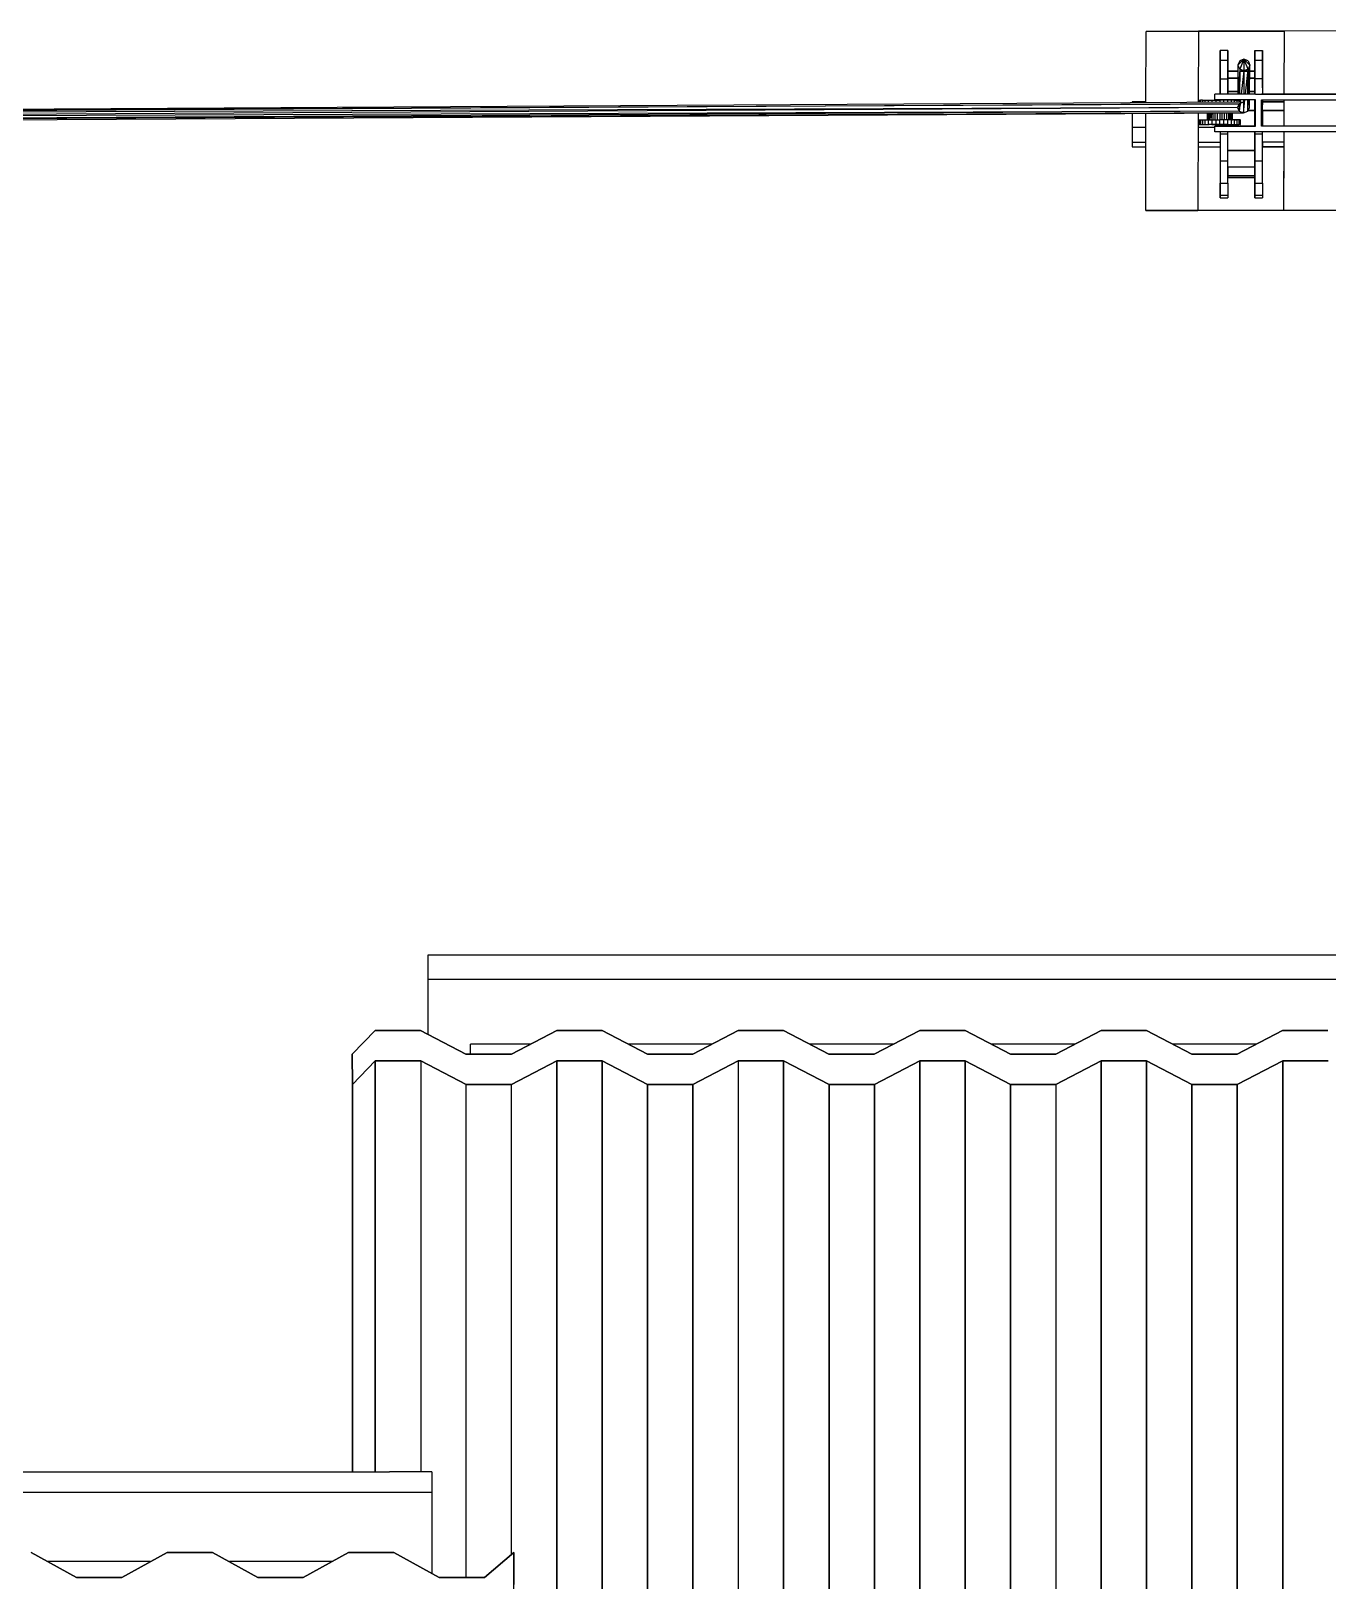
# Model space of a CAD drawing. Extents: x -32 to 51.8, y -51.6 to -5.5.
# Drawn here: x 24.517 to 26.967, y -16.145 to -13.216 of the extents above; entities that cross this region are included whole.
import ezdxf

# ---------------------------------------------------------------- set-up
doc = ezdxf.new("R2010")
doc.units = 0
doc.header["$MEASUREMENT"] = 0
doc.layers.get('0').update_dxf_attribs({"linetype": 'CONTINUOUS'})
doc.layers.add('hachures', color=5, linetype='CONTINUOUS')

msp = doc.modelspace()

# ---------------------------------------------------------------- linework, layer by layer
for p, q in [((26.6231, -13.3512), (26.6235, -13.2162)), ((26.6235, -13.2162), (26.7222, -13.2159)), ((26.7222, -13.2161), (26.6235, -13.2163)), ((26.7222, -13.2159), (26.7217, -13.3506)), ((26.7222, -13.2159), (26.8842, -13.2157)), ((26.8842, -13.2157), (26.7222, -13.2161)), ((26.8842, -13.2157), (26.8838, -13.3348)), ((26.8842, -13.2157), (26.8838, -13.3348)), ((26.9826, -13.2155), (26.8842, -13.2157)), ((26.7634, -13.2526), (26.7634, -13.2712)), ((26.7634, -13.2578), (26.7634, -13.2526)), ((26.7779, -13.2526), (26.7634, -13.2526)), ((26.7634, -13.2526), (26.7634, -13.2578)), ((26.7634, -13.2712), (26.7634, -13.2526)), ((26.7634, -13.2808), (26.7634, -13.2578)), ((26.7779, -13.2712), (26.7779, -13.2526)), ((26.7779, -13.2526), (26.7779, -13.2712)), ((26.7969, -13.2799), (26.8081, -13.2686)), ((26.8081, -13.2686), (26.8002, -13.2719)), ((26.8081, -13.2686), (26.8002, -13.2878)), ((26.8161, -13.2719), (26.8081, -13.2686)), ((26.8194, -13.2799), (26.8081, -13.2686)), ((26.8081, -13.2686), (26.8081, -13.2911)), ((26.8161, -13.2878), (26.8081, -13.2686)), ((26.829, -13.2526), (26.8434, -13.2526)), ((26.829, -13.2712), (26.829, -13.2526)), ((26.829, -13.2578), (26.829, -13.2526)), ((26.829, -13.2526), (26.829, -13.2712)), ((26.829, -13.2808), (26.829, -13.2578)), ((26.8434, -13.2526), (26.8434, -13.2712)), ((26.8434, -13.2712), (26.8434, -13.2526)), ((26.7634, -13.2712), (26.7634, -13.3059)), ((26.7779, -13.2712), (26.7634, -13.2712)), ((26.7634, -13.3059), (26.7634, -13.2712)), ((26.7634, -13.3228), (26.7634, -13.2808)), ((26.7634, -13.2808), (26.7634, -13.3228)), ((26.7779, -13.3059), (26.7779, -13.2712)), ((26.7779, -13.2712), (26.7779, -13.3059)), ((26.7968, -13.2913), (26.7779, -13.2913)), ((26.7779, -13.2913), (26.7779, -13.2913)), ((26.7779, -13.2913), (26.7968, -13.2913)), ((26.7969, -13.2799), (26.7964, -13.3348)), ((26.8002, -13.2719), (26.7969, -13.2799)), ((26.7969, -13.2799), (26.8002, -13.2878)), ((26.8002, -13.2878), (26.7975, -13.3348)), ((26.8002, -13.2878), (26.7997, -13.3348)), ((26.8081, -13.2911), (26.8002, -13.2878)), ((26.8157, -13.2913), (26.8002, -13.2913)), ((26.8002, -13.2913), (26.8157, -13.2913)), ((26.8081, -13.2911), (26.8031, -13.3348)), ((26.8081, -13.2911), (26.8077, -13.3348)), ((26.8161, -13.2878), (26.8081, -13.2911)), ((26.8111, -13.3348), (26.8161, -13.2878)), ((26.8156, -13.3348), (26.8161, -13.2878)), ((26.8161, -13.2719), (26.8194, -13.2799)), ((26.8194, -13.2799), (26.8161, -13.2878)), ((26.8168, -13.3348), (26.8194, -13.2799)), ((26.8188, -13.3348), (26.8194, -13.2799)), ((26.829, -13.2913), (26.8193, -13.2913)), ((26.8193, -13.2913), (26.829, -13.2913)), ((26.8434, -13.2712), (26.829, -13.2712)), ((26.829, -13.2712), (26.829, -13.3059)), ((26.829, -13.3059), (26.829, -13.2712)), ((26.829, -13.2808), (26.829, -13.2913)), ((26.829, -13.2913), (26.829, -13.2808)), ((26.8434, -13.2808), (26.8434, -13.2712)), ((26.8434, -13.2712), (26.8434, -13.3059)), ((26.8434, -13.3059), (26.8434, -13.2712)), ((26.8434, -13.2808), (26.8434, -13.2808)), ((26.8434, -13.3228), (26.8434, -13.2808)), ((26.7634, -13.3059), (26.7634, -13.3348)), ((26.7634, -13.3059), (26.7779, -13.3059)), ((26.7634, -13.3348), (26.7634, -13.3059)), ((26.7634, -13.3348), (26.7634, -13.3228)), ((26.7634, -13.3228), (26.7634, -13.3228)), ((26.7967, -13.3048), (26.7779, -13.3048)), ((26.7779, -13.3048), (26.7967, -13.3048)), ((26.7779, -13.3348), (26.7779, -13.3059)), ((26.7779, -13.3059), (26.7779, -13.3348)), ((26.829, -13.3048), (26.8191, -13.3048)), ((26.8191, -13.3048), (26.829, -13.3048)), ((26.829, -13.3059), (26.829, -13.3348)), ((26.8434, -13.3059), (26.829, -13.3059)), ((26.829, -13.3348), (26.829, -13.3059)), ((26.829, -13.3059), (26.829, -13.3298)), ((26.829, -13.3117), (26.829, -13.3117)), ((26.829, -13.3348), (26.829, -13.3209)), ((26.8434, -13.3059), (26.8434, -13.3348)), ((26.8073, -13.3501), (23.4152, -13.3697)), ((26.7994, -13.353), (23.4152, -13.3725)), ((23.4152, -13.3698), (26.7994, -13.353)), ((26.5968, -13.3495), (26.5968, -13.3513)), ((26.6231, -13.3495), (26.5968, -13.3495)), ((26.7231, -13.3495), (26.7217, -13.3495)), ((26.7231, -13.3464), (26.7239, -13.3464)), ((26.7231, -13.3464), (26.7231, -13.3506)), ((26.7239, -13.3464), (26.7261, -13.3464)), ((26.7239, -13.3464), (26.7239, -13.3506)), ((26.7297, -13.3464), (26.7261, -13.3464)), ((26.7261, -13.3464), (26.7261, -13.3506)), ((26.7297, -13.3464), (26.7346, -13.3464)), ((26.7297, -13.3464), (26.7297, -13.3506)), ((26.7346, -13.3464), (26.7406, -13.3464)), ((26.7346, -13.3464), (26.7346, -13.3505)), ((26.7406, -13.3464), (26.7474, -13.3464)), ((26.7406, -13.3464), (26.7406, -13.3505)), ((26.7474, -13.3464), (26.7548, -13.3464)), ((26.7474, -13.3464), (26.7474, -13.3505)), ((26.83, -13.3348), (26.7533, -13.3348)), ((26.7533, -13.3456), (26.7533, -13.3348)), ((26.83, -13.3456), (26.7533, -13.3456)), ((26.7548, -13.3464), (26.7625, -13.3464)), ((26.7548, -13.3464), (26.7548, -13.3504)), ((26.7702, -13.3464), (26.7625, -13.3464)), ((26.7625, -13.3464), (26.7625, -13.3504)), ((26.7634, -13.3456), (26.7634, -13.3464)), ((26.7634, -13.3464), (26.7634, -13.3456)), ((26.7634, -13.3464), (26.7634, -13.3456)), ((26.7776, -13.3464), (26.7702, -13.3464)), ((26.7702, -13.3503), (26.7702, -13.3464)), ((26.7844, -13.3464), (26.7776, -13.3464)), ((26.7776, -13.3503), (26.7776, -13.3464)), ((26.7964, -13.3298), (26.7779, -13.3298)), ((26.7779, -13.3298), (26.7964, -13.3298)), ((26.7779, -13.3464), (26.7779, -13.3456)), ((26.7779, -13.3456), (26.7779, -13.3464)), ((26.7904, -13.3464), (26.7844, -13.3464)), ((26.7844, -13.3502), (26.7844, -13.3464)), ((26.7904, -13.3464), (26.7953, -13.3464)), ((26.7904, -13.3502), (26.7904, -13.3464)), ((26.7953, -13.3464), (26.7989, -13.3464)), ((26.7953, -13.3502), (26.7953, -13.3464)), ((26.7994, -13.353), (26.7961, -13.3601)), ((26.7962, -13.3456), (26.7962, -13.3464)), ((26.7969, -13.3456), (26.7969, -13.3464)), ((26.7983, -13.3554), (26.7989, -13.3554)), ((26.7989, -13.3554), (26.7983, -13.3554)), ((26.8012, -13.3464), (26.7989, -13.3464)), ((26.7989, -13.3502), (26.7989, -13.3464)), ((26.7989, -13.3554), (26.7989, -13.354)), ((26.8012, -13.3554), (26.7989, -13.3554)), ((26.8073, -13.3501), (26.7994, -13.353)), ((26.7995, -13.3554), (26.7994, -13.3672)), ((26.8007, -13.3554), (26.7994, -13.3672)), ((26.7996, -13.3456), (26.7996, -13.3464)), ((26.8019, -13.3464), (26.8012, -13.3464)), ((26.8012, -13.3501), (26.8012, -13.3464)), ((26.8012, -13.3554), (26.8012, -13.3524)), ((26.8019, -13.3554), (26.8012, -13.3554)), ((26.8019, -13.3456), (26.8018, -13.3464)), ((26.8019, -13.3501), (26.8019, -13.3464)), ((26.8019, -13.3554), (26.8019, -13.3521)), ((26.8076, -13.3456), (26.8073, -13.3701)), ((26.8073, -13.3701), (26.81, -13.3456)), ((26.8153, -13.3672), (26.8163, -13.3456)), ((26.8153, -13.3672), (26.8155, -13.3456)), ((26.8186, -13.3601), (26.8187, -13.3456)), ((26.829, -13.3298), (26.8189, -13.3298)), ((26.8189, -13.3298), (26.829, -13.3298)), ((26.829, -13.3298), (26.829, -13.3348)), ((26.829, -13.3456), (26.829, -13.3553)), ((26.829, -13.3553), (26.829, -13.3456)), ((26.829, -13.3456), (26.829, -13.3553)), ((26.829, -13.3553), (26.829, -13.3951)), ((26.83, -13.3553), (26.829, -13.3553)), ((26.829, -13.3951), (26.829, -13.3553)), ((26.83, -13.3348), (26.8416, -13.3348)), ((26.83, -13.3951), (26.83, -13.3456)), ((26.8416, -13.3348), (27.1257, -13.3348)), ((27.1257, -13.3348), (26.8416, -13.3348)), ((26.8416, -13.3348), (27.1257, -13.3348)), ((26.8416, -13.3951), (26.8416, -13.3456)), ((26.8416, -13.3456), (27.1257, -13.3456)), ((26.8416, -13.3456), (26.8416, -13.3951)), ((26.8434, -13.3553), (26.8416, -13.3553)), ((26.8434, -13.3456), (26.8434, -13.3553)), ((26.8434, -13.3495), (26.8837, -13.3495)), ((26.8837, -13.3495), (26.8434, -13.3495)), ((26.8434, -13.3951), (26.8434, -13.3553)), ((26.8838, -13.3456), (26.8836, -13.3951)), ((26.8838, -13.3456), (26.8837, -13.3495)), ((26.7961, -13.3601), (23.4152, -13.3728)), ((26.7961, -13.3601), (23.4152, -13.3793)), ((26.7994, -13.3672), (23.4152, -13.3796)), ((26.7994, -13.3672), (23.4152, -13.3862)), ((26.8073, -13.3701), (23.4152, -13.3863)), ((23.4152, -13.3891), (26.8073, -13.3701)), ((26.5968, -13.3713), (26.5968, -13.3972)), ((26.6226, -13.5549), (26.623, -13.3712)), ((26.7216, -13.3706), (26.721, -13.5547)), ((26.7231, -13.3833), (26.7239, -13.3833)), ((26.7231, -13.3833), (26.7231, -13.3924)), ((26.7239, -13.3833), (26.7261, -13.3833)), ((26.7239, -13.3833), (26.7239, -13.3924)), ((26.7261, -13.3833), (26.7297, -13.3833)), ((26.7261, -13.3833), (26.7261, -13.3924)), ((26.7297, -13.3833), (26.7346, -13.3833)), ((26.7297, -13.3833), (26.7297, -13.3924)), ((26.7346, -13.3833), (26.7385, -13.3833)), ((26.7346, -13.3833), (26.7346, -13.3924)), ((26.7385, -13.3705), (26.7385, -13.3833)), ((26.7385, -13.3833), (26.739, -13.3833)), ((26.739, -13.3705), (26.739, -13.3833)), ((26.739, -13.3833), (26.7404, -13.3833)), ((26.7404, -13.3705), (26.7404, -13.3833)), ((26.7404, -13.3833), (26.7426, -13.3833)), ((26.7406, -13.3833), (26.7406, -13.3924)), ((26.744, -13.3705), (26.7426, -13.3833)), ((26.7426, -13.3705), (26.7426, -13.3833)), ((26.7426, -13.3833), (26.7456, -13.3833)), ((26.7456, -13.3705), (26.7456, -13.3833)), ((26.7472, -13.3705), (26.7456, -13.3833)), ((26.7456, -13.3833), (26.7492, -13.3833)), ((26.7474, -13.3833), (26.7474, -13.3924)), ((26.7492, -13.3705), (26.7492, -13.3833)), ((26.7492, -13.3833), (26.7533, -13.3833)), ((26.7533, -13.3704), (26.7533, -13.3833)), ((26.7533, -13.3833), (26.7578, -13.3833)), ((26.7548, -13.3833), (26.7548, -13.3924)), ((26.7578, -13.3704), (26.7578, -13.3833)), ((26.7578, -13.3833), (26.7625, -13.3833)), ((26.7625, -13.3704), (26.7625, -13.3833)), ((26.7672, -13.3833), (26.7625, -13.3833)), ((26.7625, -13.3924), (26.7625, -13.3833)), ((26.7672, -13.3833), (26.7672, -13.3704)), ((26.7717, -13.3833), (26.7672, -13.3833)), ((26.7702, -13.3924), (26.7702, -13.3833)), ((26.7717, -13.3833), (26.7717, -13.3703)), ((26.7758, -13.3833), (26.7717, -13.3833)), ((26.7758, -13.3833), (26.7758, -13.3703)), ((26.7795, -13.3833), (26.7758, -13.3833)), ((26.7776, -13.3924), (26.7776, -13.3833)), ((26.7795, -13.3833), (26.7795, -13.3703)), ((26.7825, -13.3833), (26.7795, -13.3833)), ((26.7825, -13.3833), (26.7825, -13.3703)), ((26.7847, -13.3833), (26.7825, -13.3833)), ((26.7844, -13.3924), (26.7844, -13.3833)), ((26.7847, -13.3833), (26.7847, -13.3703)), ((26.786, -13.3833), (26.7847, -13.3833)), ((26.786, -13.3833), (26.786, -13.3703)), ((26.786, -13.3833), (26.7865, -13.3833)), ((26.7865, -13.3833), (26.7865, -13.3703)), ((26.8012, -13.3833), (26.7865, -13.3833)), ((26.7989, -13.3833), (26.7865, -13.3833)), ((26.7904, -13.3833), (26.7953, -13.3833)), ((26.7904, -13.3924), (26.7904, -13.3833)), ((26.7953, -13.3924), (26.7953, -13.3833)), ((26.7961, -13.3601), (26.7994, -13.3672)), ((26.7989, -13.3833), (26.8012, -13.3833)), ((26.7989, -13.3924), (26.7989, -13.3833)), ((26.7994, -13.3672), (26.8073, -13.3701)), ((26.8012, -13.3833), (26.8019, -13.3833)), ((26.8012, -13.3924), (26.8012, -13.3833)), ((26.8019, -13.3924), (26.8019, -13.3833)), ((26.8073, -13.3701), (26.8153, -13.3672)), ((26.8153, -13.3672), (26.8186, -13.3601)), ((26.8161, -13.3655), (26.829, -13.3655)), ((26.829, -13.3655), (26.8161, -13.3655)), ((26.829, -13.3655), (26.829, -13.3951)), ((26.8434, -13.3657), (26.8434, -13.3657)), ((26.8434, -13.3657), (26.8434, -13.3951)), ((26.8434, -13.3657), (26.8434, -13.3657)), ((26.8434, -13.3657), (26.8837, -13.3657)), ((26.8837, -13.3657), (26.8434, -13.3657)), ((26.5968, -13.3972), (26.5968, -13.4256)), ((26.5968, -13.3972), (26.623, -13.3972)), ((26.7215, -13.3972), (26.7533, -13.3972)), ((26.7231, -13.3924), (26.7239, -13.3924)), ((26.7239, -13.3924), (26.7423, -13.3924)), ((26.7474, -13.3924), (26.7406, -13.3924)), ((26.7548, -13.3924), (26.7474, -13.3924)), ((26.7474, -13.3924), (26.7776, -13.3924)), ((26.83, -13.3951), (26.7533, -13.3951)), ((26.7533, -13.4059), (26.7533, -13.3951)), ((26.7533, -13.3951), (26.83, -13.3951)), ((27.1257, -13.4059), (26.7533, -13.4059)), ((26.7702, -13.3924), (26.7548, -13.3924)), ((26.7548, -13.3924), (26.7776, -13.3924)), ((26.7634, -13.3924), (26.7634, -13.3951)), ((26.7634, -13.4059), (26.7634, -13.4096)), ((26.7634, -13.4096), (26.7634, -13.4608)), ((26.7634, -13.4096), (26.7779, -13.4096)), ((26.7776, -13.3924), (26.7702, -13.3924)), ((26.7728, -13.3924), (26.7989, -13.3924)), ((26.7776, -13.3924), (26.7844, -13.3924)), ((26.7776, -13.3924), (26.7844, -13.3924)), ((26.7779, -13.3924), (26.7779, -13.3951)), ((26.7779, -13.3951), (26.7779, -13.3924)), ((26.7779, -13.4096), (26.7779, -13.4059)), ((26.7779, -13.4608), (26.7779, -13.4096)), ((26.7844, -13.3924), (26.7953, -13.3924)), ((26.7953, -13.3924), (26.7989, -13.3924)), ((26.8012, -13.3924), (26.7989, -13.3924)), ((26.8012, -13.3924), (26.8019, -13.3924)), ((26.829, -13.4059), (26.829, -13.4096)), ((26.829, -13.4096), (26.829, -13.4059)), ((26.829, -13.4096), (26.829, -13.4608)), ((26.829, -13.4096), (26.8434, -13.4096)), ((26.829, -13.4608), (26.829, -13.4096)), ((27.1257, -13.3951), (26.8416, -13.3951)), ((26.8434, -13.4096), (26.8434, -13.4059)), ((26.8434, -13.4608), (26.8434, -13.4096)), ((26.8835, -13.4059), (26.883, -13.5544)), ((26.5968, -13.4256), (26.5968, -13.4342)), ((26.5968, -13.4256), (26.6229, -13.4256)), ((26.5968, -13.4342), (26.6229, -13.4342)), ((26.7214, -13.4256), (26.7634, -13.4256)), ((26.7214, -13.4342), (26.7634, -13.4342)), ((26.829, -13.4416), (26.7779, -13.4416)), ((26.7779, -13.4416), (26.829, -13.4416)), ((26.8434, -13.4256), (26.8434, -13.4342)), ((26.8835, -13.4256), (26.8434, -13.4256)), ((26.8434, -13.4342), (26.8434, -13.4256)), ((26.8434, -13.4342), (26.8834, -13.4342)), ((26.8834, -13.4342), (26.8434, -13.4342)), ((26.8834, -13.4342), (26.883, -13.5544)), ((26.7634, -13.4608), (26.7634, -13.5028)), ((26.7634, -13.4608), (26.7779, -13.4608)), ((26.7779, -13.5028), (26.7779, -13.4608)), ((26.7779, -13.472), (26.829, -13.472)), ((26.7779, -13.472), (26.7779, -13.4886)), ((26.829, -13.4608), (26.829, -13.5028)), ((26.829, -13.4608), (26.8434, -13.4608)), ((26.829, -13.5028), (26.829, -13.4608)), ((26.8434, -13.5028), (26.8434, -13.4608)), ((26.7634, -13.5028), (26.7634, -13.5259)), ((26.7634, -13.5028), (26.7779, -13.5028)), ((26.7634, -13.5259), (26.7634, -13.5028)), ((26.7779, -13.4886), (26.829, -13.4886)), ((26.7779, -13.4923), (26.7779, -13.4886)), ((26.7779, -13.4886), (26.7779, -13.4923)), ((26.829, -13.4923), (26.7779, -13.4923)), ((26.7779, -13.4923), (26.829, -13.4923)), ((26.7779, -13.5028), (26.7779, -13.5259)), ((26.829, -13.5028), (26.829, -13.5259)), ((26.829, -13.5028), (26.8434, -13.5028)), ((26.829, -13.5259), (26.829, -13.5028)), ((26.8434, -13.5028), (26.8434, -13.5259)), ((26.7634, -13.5259), (26.7634, -13.531)), ((26.7634, -13.5259), (26.7779, -13.5259)), ((26.7634, -13.531), (26.7634, -13.5259)), ((26.7634, -13.531), (26.7779, -13.531)), ((26.7779, -13.5259), (26.7779, -13.531)), ((26.829, -13.5259), (26.829, -13.531)), ((26.829, -13.5259), (26.8434, -13.5259)), ((26.829, -13.531), (26.829, -13.5259)), ((26.829, -13.531), (26.8434, -13.531)), ((26.8434, -13.5259), (26.8434, -13.531)), ((26.721, -13.5547), (26.6226, -13.5549)), ((26.721, -13.5548), (26.6226, -13.555)), ((26.6226, -13.555), (26.721, -13.5548)), ((26.883, -13.5544), (26.721, -13.5548)), ((26.721, -13.5548), (26.883, -13.5544)), ((26.883, -13.5544), (26.721, -13.5547)), ((26.883, -13.5544), (26.9817, -13.5542)), ((25.2671, -15.0078), (25.2671, -14.9617)), ((25.2671, -14.9617), (25.3471, -14.9617)), ((25.3471, -14.9617), (29.1871, -14.9617)), ((25.3471, -15.0078), (25.2671, -15.0078)), ((25.2671, -15.1121), (25.2671, -15.0078)), ((29.1871, -15.0079), (25.3471, -15.0078)), ((25.167, -15.1046), (25.1235, -15.1492)), ((25.1235, -15.1492), (25.167, -15.1046)), ((25.2527, -15.1046), (25.167, -15.1046)), ((25.167, -15.1046), (25.167, -15.1046)), ((25.167, -15.1046), (25.2527, -15.1046)), ((25.3384, -15.1492), (25.2527, -15.1046)), ((25.2527, -15.1046), (25.2527, -15.1046)), ((25.2527, -15.1046), (25.3384, -15.1492)), ((25.5099, -15.1046), (25.4242, -15.1492)), ((25.4242, -15.1492), (25.5099, -15.1046)), ((25.5099, -15.1046), (25.5099, -15.1046)), ((25.5099, -15.1046), (25.5956, -15.1046)), ((25.5956, -15.1046), (25.5099, -15.1046)), ((25.5099, -15.1046), (25.5099, -15.1046)), ((25.5956, -15.1046), (25.6813, -15.1492)), ((25.5956, -15.1046), (25.5956, -15.1046)), ((25.6813, -15.1492), (25.5956, -15.1046)), ((25.5956, -15.1046), (25.5956, -15.1046)), ((25.8527, -15.1046), (25.767, -15.1492)), ((25.767, -15.1492), (25.8527, -15.1046)), ((25.8527, -15.1046), (25.8527, -15.1046)), ((25.9384, -15.1046), (25.8527, -15.1046)), ((25.8527, -15.1046), (25.9384, -15.1046)), ((25.9384, -15.1046), (25.9384, -15.1046)), ((25.9384, -15.1046), (26.0242, -15.1492)), ((26.0242, -15.1492), (25.9384, -15.1046)), ((25.9384, -15.1046), (25.9384, -15.1046)), ((26.1099, -15.1492), (26.1956, -15.1046)), ((26.1956, -15.1046), (26.1099, -15.1492)), ((26.1956, -15.1046), (26.2813, -15.1046)), ((26.1956, -15.1046), (26.1956, -15.1046)), ((26.2813, -15.1046), (26.1956, -15.1046)), ((26.1956, -15.1046), (26.1956, -15.1046)), ((26.2813, -15.1046), (26.367, -15.1492)), ((26.2813, -15.1046), (26.2813, -15.1046)), ((26.367, -15.1492), (26.2813, -15.1046)), ((26.2813, -15.1046), (26.2813, -15.1046)), ((26.4527, -15.1492), (26.5384, -15.1046)), ((26.5384, -15.1046), (26.4527, -15.1492)), ((26.5384, -15.1046), (26.6242, -15.1046)), ((26.5384, -15.1046), (26.5384, -15.1046)), ((26.6242, -15.1046), (26.5384, -15.1046)), ((26.5384, -15.1046), (26.5384, -15.1046)), ((26.6242, -15.1046), (26.7099, -15.1492)), ((26.6242, -15.1046), (26.6242, -15.1046)), ((26.7099, -15.1492), (26.6242, -15.1046)), ((26.6242, -15.1046), (26.6242, -15.1046)), ((26.7956, -15.1492), (26.8813, -15.1046)), ((26.8813, -15.1046), (26.7956, -15.1492)), ((26.8813, -15.1046), (26.967, -15.1046)), ((26.8813, -15.1046), (26.8813, -15.1046)), ((26.967, -15.1046), (26.8813, -15.1046)), ((26.8813, -15.1046), (26.8813, -15.1046)), ((26.967, -15.1046), (26.967, -15.1046)), ((25.4604, -15.1304), (25.3471, -15.1304)), ((25.3471, -15.1492), (25.3471, -15.1304)), ((25.8033, -15.1304), (25.645, -15.1304)), ((26.1461, -15.1304), (25.9879, -15.1304)), ((26.489, -15.1304), (26.3308, -15.1304)), ((26.8318, -15.1304), (26.6736, -15.1304)), ((25.1235, -15.1492), (25.1235, -15.9384)), ((25.1235, -15.1492), (25.1237, -15.2064)), ((25.1237, -15.2064), (25.1235, -15.1492)), ((25.1237, -15.2064), (25.1671, -15.1618)), ((25.1671, -15.1618), (25.1237, -15.2064)), ((25.1671, -15.9384), (25.1671, -15.1618)), ((25.1671, -15.1618), (25.1671, -15.1618)), ((25.1671, -15.1618), (25.2528, -15.1618)), ((25.1671, -15.1618), (25.1671, -15.9384)), ((25.2528, -15.1618), (25.1671, -15.1618)), ((25.2528, -15.1618), (25.3386, -15.2064)), ((25.3386, -15.2064), (25.2528, -15.1618)), ((25.4242, -15.1492), (25.3384, -15.1492)), ((25.3384, -15.1492), (25.3384, -15.1492)), ((25.3384, -15.1492), (25.4242, -15.1492)), ((25.4242, -15.1492), (25.4242, -15.1492)), ((25.4243, -15.2064), (25.51, -15.1618)), ((25.51, -15.1618), (25.4243, -15.2064)), ((25.5957, -15.1618), (25.51, -15.1618)), ((25.51, -15.1618), (25.5957, -15.1618)), ((25.6814, -15.2064), (25.5957, -15.1618)), ((25.5957, -15.1618), (25.6814, -15.2064)), ((25.6813, -15.1492), (25.767, -15.1492)), ((25.6813, -15.1492), (25.6813, -15.1492)), ((25.767, -15.1492), (25.6813, -15.1492)), ((25.6813, -15.1492), (25.6813, -15.1492)), ((25.767, -15.1492), (25.767, -15.1492)), ((25.767, -15.1492), (25.767, -15.1492)), ((25.7671, -15.2064), (25.8528, -15.1618)), ((25.8528, -15.1618), (25.7671, -15.2064)), ((25.8528, -15.1618), (25.9386, -15.1618)), ((25.9386, -15.1618), (25.8528, -15.1618)), ((26.0243, -15.2064), (25.9386, -15.1618)), ((25.9386, -15.1618), (26.0243, -15.2064)), ((26.0242, -15.1492), (26.1099, -15.1492)), ((26.0242, -15.1492), (26.0242, -15.1492)), ((26.1099, -15.1492), (26.0242, -15.1492)), ((26.0242, -15.1492), (26.0242, -15.1492)), ((26.1099, -15.1492), (26.1099, -15.1492)), ((26.1099, -15.1492), (26.1099, -15.1492)), ((26.1957, -15.1618), (26.11, -15.2064)), ((26.11, -15.2064), (26.1957, -15.1618)), ((26.2814, -15.1618), (26.1957, -15.1618)), ((26.1957, -15.1618), (26.2814, -15.1618)), ((26.3671, -15.2064), (26.2814, -15.1618)), ((26.2814, -15.1618), (26.3671, -15.2064)), ((26.367, -15.1492), (26.4527, -15.1492)), ((26.367, -15.1492), (26.367, -15.1492)), ((26.4527, -15.1492), (26.367, -15.1492)), ((26.367, -15.1492), (26.367, -15.1492)), ((26.4527, -15.1492), (26.4527, -15.1492)), ((26.4527, -15.1492), (26.4527, -15.1492)), ((26.4528, -15.2064), (26.5386, -15.1618)), ((26.5386, -15.1618), (26.4528, -15.2064)), ((26.6243, -15.1618), (26.5386, -15.1618)), ((26.5386, -15.1618), (26.6243, -15.1618)), ((26.71, -15.2064), (26.6243, -15.1618)), ((26.6243, -15.1618), (26.71, -15.2064)), ((26.7099, -15.1492), (26.7956, -15.1492)), ((26.7099, -15.1492), (26.7099, -15.1492)), ((26.7956, -15.1492), (26.7099, -15.1492)), ((26.7099, -15.1492), (26.7099, -15.1492)), ((26.7956, -15.1492), (26.7956, -15.1492)), ((26.7956, -15.1492), (26.7956, -15.1492)), ((26.8814, -15.1618), (26.7957, -15.2064)), ((26.7957, -15.2064), (26.8814, -15.1618)), ((26.9671, -15.1618), (26.8814, -15.1618)), ((26.8814, -15.1618), (26.9671, -15.1618)), ((25.1237, -15.2064), (25.1237, -15.2064)), ((25.1237, -15.2064), (25.1237, -15.9384)), ((25.1237, -15.9384), (25.1237, -15.2064)), ((25.3386, -15.2064), (25.4243, -15.2064)), ((25.4243, -15.2064), (25.3386, -15.2064)), ((25.7671, -15.2064), (25.6814, -15.2064)), ((25.6814, -15.2064), (25.7671, -15.2064)), ((26.11, -15.2064), (26.0243, -15.2064)), ((26.0243, -15.2064), (26.11, -15.2064)), ((26.3671, -15.2064), (26.4528, -15.2064)), ((26.4528, -15.2064), (26.3671, -15.2064)), ((26.7957, -15.2064), (26.71, -15.2064)), ((26.71, -15.2064), (26.7957, -15.2064)), ((21.3537, -15.9384), (25.1937, -15.9384)), ((25.2737, -15.9384), (25.1937, -15.9384)), ((25.2737, -15.9384), (25.2737, -15.9778)), ((25.1937, -15.9778), (21.3537, -15.9778)), ((25.2737, -15.9778), (25.1937, -15.9778)), ((25.2737, -15.9778), (25.2737, -16.1302)), ((24.5166, -16.0907), (24.6023, -16.1382)), ((24.6023, -16.1382), (24.5166, -16.0907)), ((24.5166, -16.0907), (24.5166, -16.0907)), ((24.7418, -16.1083), (24.5485, -16.1083)), ((24.688, -16.1382), (24.7737, -16.0907)), ((24.7737, -16.0907), (24.688, -16.1382)), ((24.7737, -16.0907), (24.8595, -16.0907)), ((24.7737, -16.0907), (24.7737, -16.0907)), ((24.8595, -16.0907), (24.7737, -16.0907)), ((24.7737, -16.0907), (24.7737, -16.0907)), ((24.8595, -16.0907), (24.9452, -16.1382)), ((24.9452, -16.1382), (24.8595, -16.0907)), ((24.8595, -16.0907), (24.8595, -16.0907)), ((24.8595, -16.0907), (24.8595, -16.0907)), ((25.0847, -16.1083), (24.8914, -16.1083)), ((25.0309, -16.1382), (25.1166, -16.0907)), ((25.1166, -16.0907), (25.0309, -16.1382)), ((25.1166, -16.0907), (25.2023, -16.0907)), ((25.1166, -16.0907), (25.1166, -16.0907)), ((25.2023, -16.0907), (25.1166, -16.0907)), ((25.2023, -16.0907), (25.288, -16.1382)), ((25.2023, -16.0907), (25.2023, -16.0907)), ((25.288, -16.1382), (25.2023, -16.0907)), ((25.4291, -16.0907), (25.3737, -16.1382)), ((25.3737, -16.1382), (25.4291, -16.0907)), ((25.4291, -16.0907), (25.4289, -16.1516)), ((25.429, -20.0725), (25.4291, -16.0907)), ((24.6023, -16.1382), (24.688, -16.1382)), ((24.6023, -16.1382), (24.6023, -16.1382)), ((24.688, -16.1382), (24.6023, -16.1382)), ((24.688, -16.1382), (24.688, -16.1382)), ((24.688, -16.1382), (24.688, -16.1382)), ((24.9452, -16.1382), (25.0309, -16.1382)), ((24.9452, -16.1382), (24.9452, -16.1382)), ((25.0309, -16.1382), (24.9452, -16.1382)), ((25.0309, -16.1382), (25.0309, -16.1382)), ((25.0309, -16.1382), (25.0309, -16.1382)), ((25.288, -16.1382), (25.3737, -16.1382)), ((25.288, -16.1382), (25.288, -16.1382)), ((25.3737, -16.1382), (25.288, -16.1382)), ((25.3737, -16.1382), (25.3737, -16.1382))]:
    msp.add_line(p, q)
at = {"layer": 'hachures'}
for p, q in [((25.2528, -15.1618), (25.2528, -15.9384)), ((25.51, -15.1618), (25.51, -19.8222)), ((25.51, -19.8222), (25.51, -15.1618)), ((25.5957, -19.8222), (25.5957, -15.1618)), ((25.5957, -15.1618), (25.5957, -19.8222)), ((25.8528, -15.1618), (25.8528, -19.8222)), ((25.9386, -15.1618), (25.9385, -19.8222)), ((25.9385, -19.8222), (25.9386, -15.1618)), ((26.1957, -15.1618), (26.1957, -19.8222)), ((26.1957, -19.8222), (26.1957, -15.1618)), ((26.2814, -15.1618), (26.2814, -19.8222)), ((26.2814, -19.8222), (26.2814, -15.1618)), ((26.5386, -15.1618), (26.5385, -16.7435)), ((26.5385, -16.7435), (26.5386, -15.1618)), ((26.6243, -15.1618), (26.6243, -17.3122)), ((26.6243, -17.3122), (26.6243, -15.1618)), ((26.8814, -15.1618), (26.8814, -18.6871)), ((26.8814, -18.6871), (26.8814, -15.1618)), ((25.3386, -16.1382), (25.3386, -15.2064)), ((25.4243, -16.0948), (25.4243, -15.2064)), ((25.6814, -15.2064), (25.6814, -19.8668)), ((25.6814, -19.8668), (25.6814, -15.2064)), ((25.7671, -19.8668), (25.7671, -15.2064)), ((25.7671, -15.2064), (25.7671, -19.8668)), ((26.0243, -15.2064), (26.0242, -19.8668)), ((26.0242, -19.8668), (26.0243, -15.2064)), ((26.11, -15.2064), (26.11, -19.8668)), ((26.11, -19.8668), (26.11, -15.2064)), ((26.3671, -19.8668), (26.3671, -15.2064)), ((26.3671, -15.2064), (26.3671, -19.8668)), ((26.4528, -15.2064), (26.4528, -19.8668)), ((26.71, -15.2064), (26.71, -17.7705)), ((26.71, -17.7705), (26.71, -15.2064)), ((26.7957, -15.2064), (26.7957, -18.2288)), ((26.7957, -18.2288), (26.7957, -15.2064))]:
    msp.add_line(p, q, dxfattribs=at)

doc.saveas('drawing.dxf')
